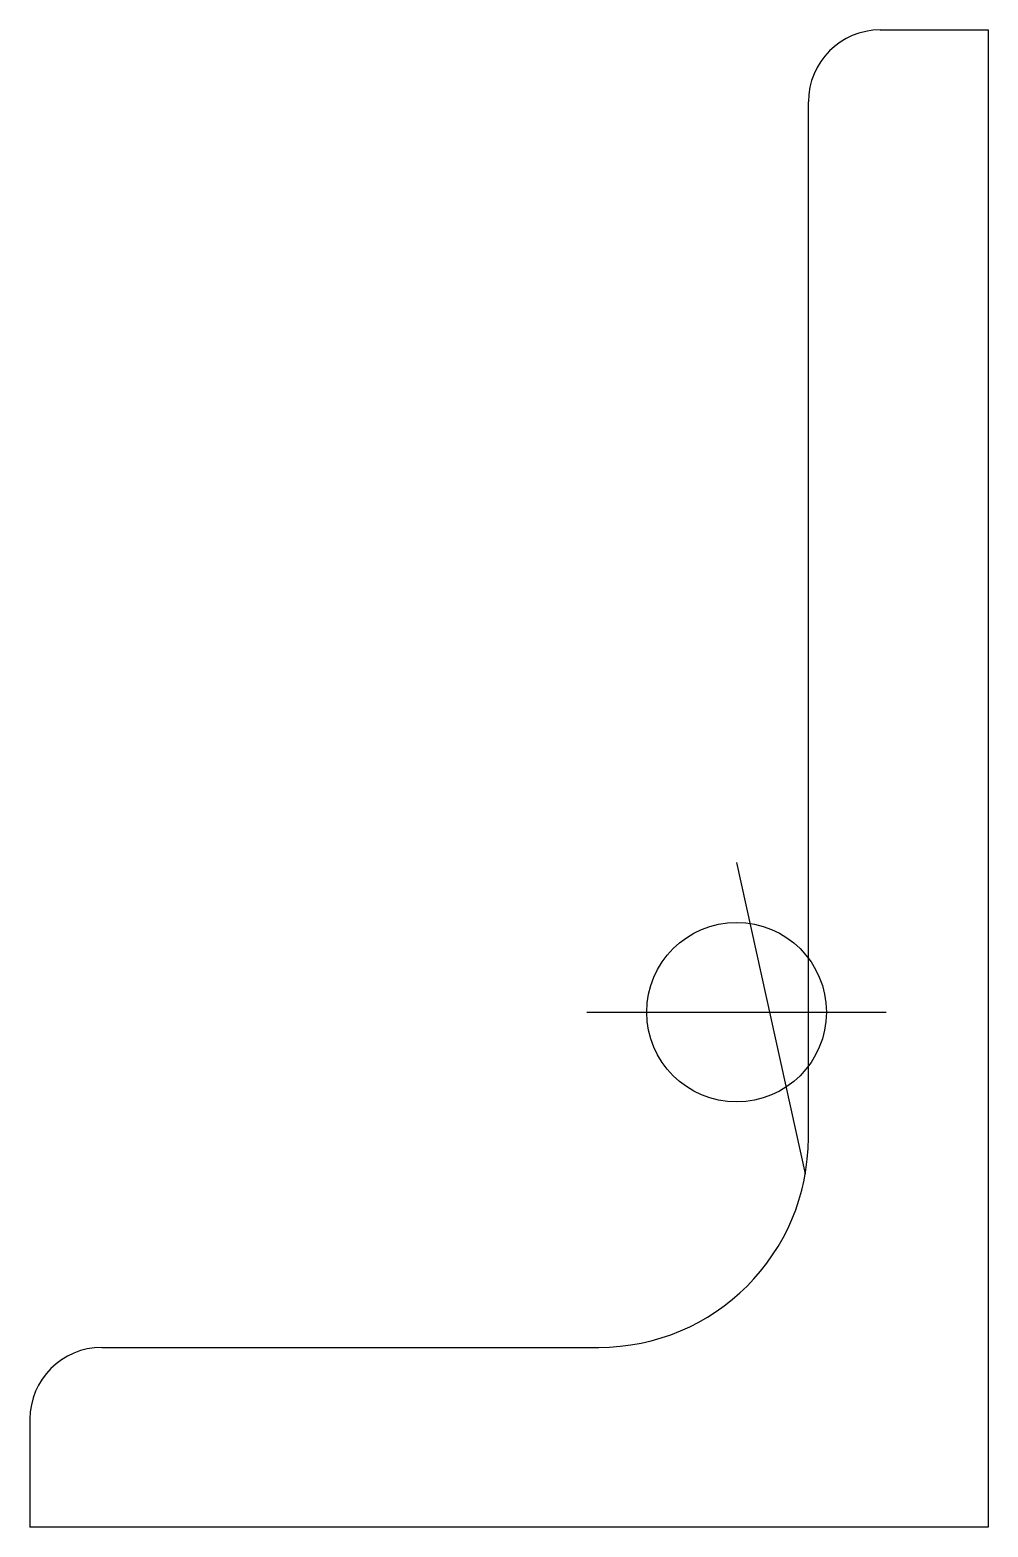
# Model space of a CAD drawing. Header units: millimetres. Extents: x 3 to 579, y 7 to 103.
# Drawn here: x 3.02 to 19.02, y 72.22 to 97.22 of the extents above.
import ezdxf

# ---------------------------------------------------------------- set-up
doc = ezdxf.new("R2010")
doc.units = ezdxf.units.MM
doc.header["$LTSCALE"] = 5
doc.layers.add('Con', color=6, linetype='Continuous')
doc.layers.add('DIM', color=7, linetype='Continuous')

msp = doc.modelspace()

# ---------------------------------------------------------------- linework, layer by layer
at = {"layer": 'Con', "ltscale": 0.02418}
for p, q in [((17.2216, 97.2223), (19.0216, 97.2223)), ((19.0216, 97.2223), (19.0216, 72.2223)), ((16.0216, 78.7223), (16.0216, 96.0223)), ((4.2216, 75.2223), (12.5216, 75.2223)), ((3.0216, 74.0223), (3.0216, 72.2223)), ((19.0216, 72.2223), (3.0216, 72.2223))]:
    msp.add_line(p, q, dxfattribs=at)
for centre, radius, start, end in [((17.2216, 96.0223), 1.2, 90, 180), ((12.5216, 78.7223), 3.5, 270, 0), ((4.2216, 74.0223), 1.2, 90, 180)]:
    msp.add_arc(centre, radius, start, end, dxfattribs=at)
at = {"layer": 'DIM', "color": 2}
for p, q in [((14.8217, 83.3203), (15.9693, 78.1197)), ((12.3217, 80.8203), (17.3217, 80.8203))]:
    msp.add_line(p, q, dxfattribs=at)
msp.add_circle((14.8217, 80.8203), 1.5, dxfattribs=at)

doc.saveas('drawing.dxf')
